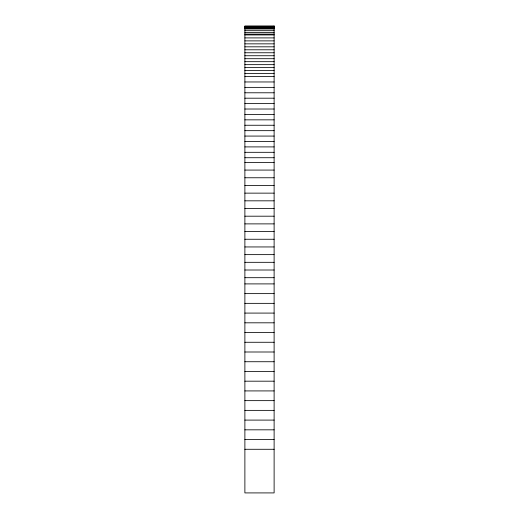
<?xml version="1.0" encoding="UTF-8"?>
<svg xmlns="http://www.w3.org/2000/svg" width="519" height="519" viewBox="0 0 519 519"><rect width="100%" height="100%" fill="white"/><g stroke="black" fill="none" stroke-linecap="round" stroke-linejoin="round"><path stroke-width="0.78" d="M244.884 26.391L274.116 26.391M244.884 26.832L274.116 26.832M244.884 27.273L274.116 27.273M244.884 27.715L274.116 27.715M244.884 28.156L274.116 28.156M244.884 28.597L274.116 28.597M244.884 28.973L274.116 28.973M244.884 30.686L274.116 30.686M244.884 32.405L274.116 32.405M244.884 34.118L274.116 34.118M244.884 34.935L274.116 34.935M244.884 37.906L274.116 37.906M244.884 40.878L274.116 40.878M244.884 43.849L274.116 43.849M244.884 46.82L274.116 46.82M244.884 49.792L274.116 49.792M244.884 52.763L274.116 52.763M244.884 55.734L274.116 55.734M244.884 58.705L274.116 58.705M244.884 61.677L274.116 61.677M244.884 64.648L274.116 64.648M244.884 67.619L274.116 67.619M244.884 70.59L274.116 70.59M244.884 73.562L274.116 73.562M244.884 76.553L274.116 76.553M244.884 81.963L274.116 81.963M244.884 87.374L274.116 87.374M244.884 92.784L274.116 92.784M244.884 98.195L274.116 98.195M244.884 103.612L274.116 103.612M244.884 109.022L274.116 109.022M244.884 114.433L274.116 114.433M244.884 119.844L274.116 119.844M244.884 125.254L274.116 125.254M244.884 130.665L274.116 130.665M244.884 136.075L274.116 136.075M244.884 141.492L274.116 141.492M244.884 146.903L274.116 146.903M244.884 152.314L274.116 152.314M244.884 157.724L274.116 157.724M244.884 162.389L274.116 162.389M244.884 170.076L274.116 170.076M244.884 177.764L274.116 177.764M244.884 185.452L274.116 185.452M244.884 193.139L274.116 193.139M244.884 200.827L274.116 200.827M244.884 208.515L274.116 208.515M244.884 216.196L274.116 216.196M244.884 223.884L274.116 223.884M244.884 231.571L274.116 231.571M244.884 239.259L274.116 239.259M244.884 246.947L274.116 246.947M244.884 254.634L274.116 254.634M244.884 262.322L274.116 262.322M244.884 270.01L274.116 270.01M244.884 277.691L274.116 277.691M244.884 283.899L274.116 283.899M244.884 293.624L274.116 293.624M244.884 303.356L274.116 303.356M244.884 313.087L274.116 313.087M244.884 322.812L274.116 322.812M244.884 332.543L274.116 332.543M244.884 342.274L274.116 342.274M244.884 351.999L274.116 351.999M244.884 361.73L274.116 361.73M244.884 371.455L274.116 371.455M244.884 381.186L274.116 381.186M244.884 390.917L274.116 390.917M244.884 400.642L274.116 400.642M244.884 410.373L274.116 410.373M244.884 420.098L274.116 420.098M244.884 429.829L274.116 429.829M244.884 439.561L274.116 439.561M244.884 449.285L274.116 449.285M274.116 25.95L244.884 25.95L244.884 492.914L274.116 492.914L274.116 25.95"/></g></svg>
